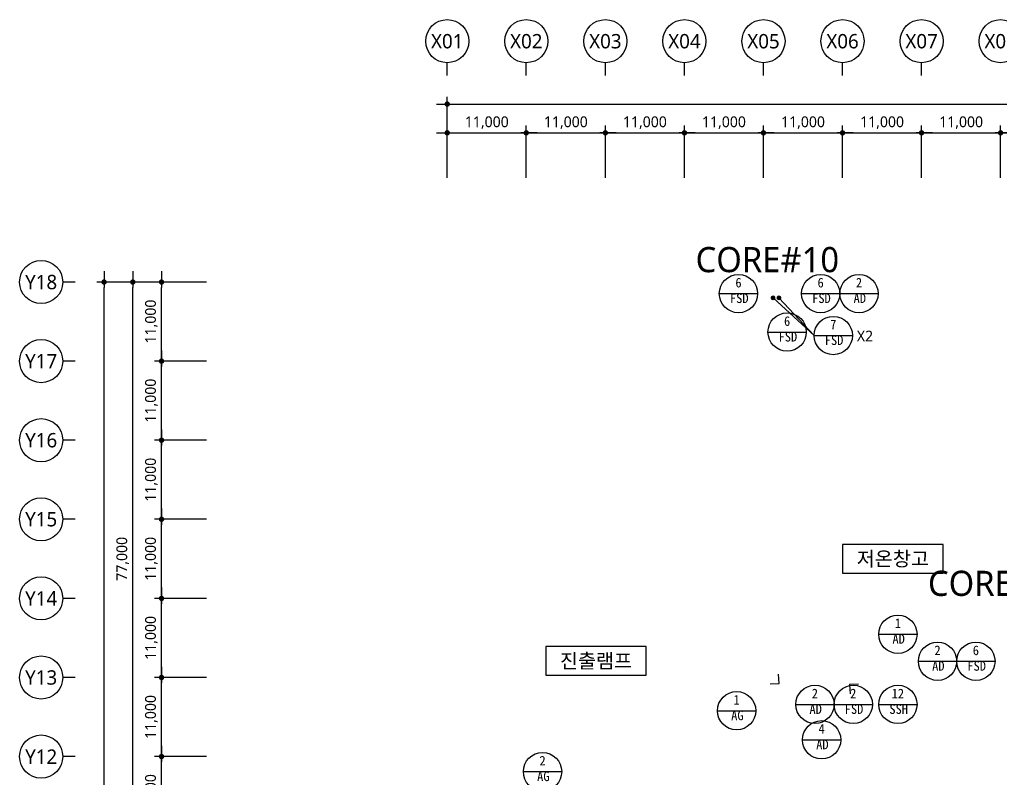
# Model space of a CAD drawing. Header units: millimetres. Extents: x 3479419 to 5579419, y 522746 to 3162891.
# Drawn here: x 4806612 to 4943077, y 1572355 to 1677891 of the extents above; entities that cross this region are included whole.
import ezdxf
from ezdxf.enums import TextEntityAlignment as Align

# ---------------------------------------------------------------- set-up
doc = ezdxf.new("R2010")
doc.units = ezdxf.units.MM
doc.layers.get('Defpoints').update_dxf_attribs({"color": 140})
for name, color, linetype, lineweight in [('A-AXIS-BUBL', 7, 'Continuous', 25), ('A-DIMS', 7, 'Continuous', 25), ('A-MKXX-SYMB', 7, 'Continuous', 25), ('A-XXXX-SYMB', 7, 'Continuous', 25), ('A-XXXX-TXT2', 3, 'Continuous', 25)]:
    doc.layers.add(name, color=color, linetype=linetype, lineweight=lineweight)
doc.layers.add('AA-SYMB', color=1, linetype='Continuous')
doc.styles.add('HY울릉도L', font='')
doc.styles.add('돋움', font='')
doc.styles.add('돋음', font='')
doc.styles.add('맑은고딕', font='malgun.ttf')
doc.styles.get('HY울릉도L').set_extended_font_data('HYwulM')
doc.styles.get('돋움').set_extended_font_data('DotumChe')
doc.styles.get('돋음').set_extended_font_data('Dotum')
doc.dimstyles.new('CDIM', dxfattribs={"dimtxt": 3, "dimasz": 1.5, "dimexe": 2, "dimexo": 1, "dimgap": 1, "dimtad": 1, "dimdec": 0, "dimrnd": 0.5, "dimzin": 0, "dimdsep": 32, "dimlunit": 6, "dimtxsty": 'HY울릉도L', "dimblk1": '_CIDOT', "dimblk2": '_CIDOT', "dimsah": 1, "dimcen": 5.5, "dimclrd": 2, "dimclre": 2, "dimclrt": 7, "dimadec": 0, "dimazin": 0, "dimtfac": 1, "dimtdec": 0, "dimtix": 1, "dimtmove": 2, "dimatfit": 1, "dimldrblk": '_CIDOT', "dimfxl": 1, "dimtolj": 1, "dimtzin": 0, "dimlwd": -1, "dimarcsym": 0})

# ---------------------------------------------------------------- blocks, each defined once
blk = doc.blocks.new('_CIDOT')
at = {"color": 0, "linetype": 'ByBlock'}
blk.add_line((2, 0), (-1, 0), dxfattribs=at)
at = {"color": 0, "linetype": 'ByBlock', "const_width": 0.5}
blk.add_lwpolyline([(-0.25, 0, 1), (0.25, 0, 1)], format="xyb", close=True, dxfattribs=at)
blk = doc.blocks.new('*D17')
at = {"layer": 'A-DIMS', "lineweight": -2, "transparency": 16777216}
for p, q in [((93193, 175121), (85943, 175121)), ((93193, 164121), (85943, 164121))]:
    blk.add_line(p, q, dxfattribs=at)
at = {"layer": 'A-DIMS', "transparency": 16777216}
blk.add_line((86943, 164871), (86943, 174371), dxfattribs=at)
at = {"layer": 'Defpoints', "color": 0, "transparency": 16777216}
for p in [(86943, 175121), (93693, 175121), (93693, 164121)]:
    blk.add_point(p, dxfattribs=at)
at = {"layer": 'A-DIMS', "transparency": 16777216, "xscale": 750, "yscale": 750, "zscale": 750}
for p, rotation in [((86943, 175121), 90), ((86943, 164121), 270)]:
    blk.add_blockref('_CIDOT', p, dxfattribs=dict(at, rotation=rotation))
at = {"layer": 'A-DIMS', "color": 3, "transparency": 16777216, "insert": (85538, 169621), "char_height": 1500, "attachment_point": 5, "rotation": 90, "style": '맑은고딕'}
blk.add_mtext('\\A1;11,000', dxfattribs=at)
blk = doc.blocks.new('*D18')
at = {"layer": 'A-DIMS', "lineweight": -2, "transparency": 16777216}
for p, q in [((93193, 186121), (85943, 186121)), ((93193, 175121), (85943, 175121))]:
    blk.add_line(p, q, dxfattribs=at)
at = {"layer": 'A-DIMS', "transparency": 16777216}
blk.add_line((86943, 175871), (86943, 185371), dxfattribs=at)
at = {"layer": 'Defpoints', "color": 0, "transparency": 16777216}
for p in [(86943, 186121), (93693, 186121), (93693, 175121)]:
    blk.add_point(p, dxfattribs=at)
at = {"layer": 'A-DIMS', "transparency": 16777216, "xscale": 750, "yscale": 750, "zscale": 750}
for p, rotation in [((86943, 186121), 90), ((86943, 175121), 270)]:
    blk.add_blockref('_CIDOT', p, dxfattribs=dict(at, rotation=rotation))
at = {"layer": 'A-DIMS', "color": 3, "transparency": 16777216, "insert": (85538, 180621), "char_height": 1500, "attachment_point": 5, "rotation": 90, "style": '맑은고딕'}
blk.add_mtext('\\A1;11,000', dxfattribs=at)
blk = doc.blocks.new('*D19')
at = {"layer": 'A-DIMS', "lineweight": -2, "transparency": 16777216}
for p, q in [((93193, 197121), (85943, 197121)), ((93193, 186121), (85943, 186121))]:
    blk.add_line(p, q, dxfattribs=at)
at = {"layer": 'A-DIMS', "transparency": 16777216}
blk.add_line((86943, 186871), (86943, 196371), dxfattribs=at)
at = {"layer": 'Defpoints', "color": 0, "transparency": 16777216}
for p in [(86943, 197121), (93693, 197121), (93693, 186121)]:
    blk.add_point(p, dxfattribs=at)
at = {"layer": 'A-DIMS', "transparency": 16777216, "xscale": 750, "yscale": 750, "zscale": 750}
for p, rotation in [((86943, 197121), 90), ((86943, 186121), 270)]:
    blk.add_blockref('_CIDOT', p, dxfattribs=dict(at, rotation=rotation))
at = {"layer": 'A-DIMS', "color": 3, "transparency": 16777216, "insert": (85538, 191621), "char_height": 1500, "attachment_point": 5, "rotation": 90, "style": '맑은고딕'}
blk.add_mtext('\\A1;11,000', dxfattribs=at)
blk = doc.blocks.new('*D20')
at = {"layer": 'A-DIMS', "lineweight": -2, "transparency": 16777216}
for p, q in [((93193, 208121), (85943, 208121)), ((93193, 197121), (85943, 197121))]:
    blk.add_line(p, q, dxfattribs=at)
at = {"layer": 'A-DIMS', "transparency": 16777216}
blk.add_line((86943, 197871), (86943, 207371), dxfattribs=at)
at = {"layer": 'Defpoints', "color": 0, "transparency": 16777216}
for p in [(86943, 208121), (93693, 208121), (93693, 197121)]:
    blk.add_point(p, dxfattribs=at)
at = {"layer": 'A-DIMS', "transparency": 16777216, "xscale": 750, "yscale": 750, "zscale": 750}
for p, rotation in [((86943, 208121), 90), ((86943, 197121), 270)]:
    blk.add_blockref('_CIDOT', p, dxfattribs=dict(at, rotation=rotation))
at = {"layer": 'A-DIMS', "color": 3, "transparency": 16777216, "insert": (85538, 202621), "char_height": 1500, "attachment_point": 5, "rotation": 90, "style": '맑은고딕'}
blk.add_mtext('\\A1;11,000', dxfattribs=at)
blk = doc.blocks.new('*D21')
at = {"layer": 'A-DIMS', "lineweight": -2, "transparency": 16777216}
for p, q in [((93193, 219121), (85943, 219121)), ((93193, 208121), (85943, 208121))]:
    blk.add_line(p, q, dxfattribs=at)
at = {"layer": 'A-DIMS', "transparency": 16777216}
blk.add_line((86943, 208871), (86943, 218371), dxfattribs=at)
at = {"layer": 'Defpoints', "color": 0, "transparency": 16777216}
for p in [(86943, 219121), (93693, 219121), (93693, 208121)]:
    blk.add_point(p, dxfattribs=at)
at = {"layer": 'A-DIMS', "transparency": 16777216, "xscale": 750, "yscale": 750, "zscale": 750}
for p, rotation in [((86943, 219121), 90), ((86943, 208121), 270)]:
    blk.add_blockref('_CIDOT', p, dxfattribs=dict(at, rotation=rotation))
at = {"layer": 'A-DIMS', "color": 3, "transparency": 16777216, "insert": (85538, 213621), "char_height": 1500, "attachment_point": 5, "rotation": 90, "style": '맑은고딕'}
blk.add_mtext('\\A1;11,000', dxfattribs=at)
blk = doc.blocks.new('*D22')
at = {"layer": 'A-DIMS', "lineweight": -2, "transparency": 16777216}
for p, q in [((93193, 230121), (85943, 230121)), ((93193, 219121), (85943, 219121))]:
    blk.add_line(p, q, dxfattribs=at)
at = {"layer": 'A-DIMS', "transparency": 16777216}
blk.add_line((86943, 219871), (86943, 229371), dxfattribs=at)
at = {"layer": 'Defpoints', "color": 0, "transparency": 16777216}
for p in [(86943, 230121), (93693, 230121), (93693, 219121)]:
    blk.add_point(p, dxfattribs=at)
at = {"layer": 'A-DIMS', "transparency": 16777216, "xscale": 750, "yscale": 750, "zscale": 750}
for p, rotation in [((86943, 230121), 90), ((86943, 219121), 270)]:
    blk.add_blockref('_CIDOT', p, dxfattribs=dict(at, rotation=rotation))
at = {"layer": 'A-DIMS', "color": 3, "transparency": 16777216, "insert": (85538, 224621), "char_height": 1500, "attachment_point": 5, "rotation": 90, "style": '맑은고딕'}
blk.add_mtext('\\A1;11,000', dxfattribs=at)
blk = doc.blocks.new('*D23')
at = {"layer": 'A-DIMS', "lineweight": -2, "transparency": 16777216}
for p, q in [((93193, 241121), (85943, 241121)), ((93193, 230121), (85943, 230121))]:
    blk.add_line(p, q, dxfattribs=at)
at = {"layer": 'A-DIMS', "transparency": 16777216}
blk.add_line((86943, 230871), (86943, 240371), dxfattribs=at)
at = {"layer": 'Defpoints', "color": 0, "transparency": 16777216}
for p in [(86943, 241121), (93693, 241121), (93693, 230121)]:
    blk.add_point(p, dxfattribs=at)
at = {"layer": 'A-DIMS', "transparency": 16777216, "xscale": 750, "yscale": 750, "zscale": 750}
for p, rotation in [((86943, 241121), 90), ((86943, 230121), 270)]:
    blk.add_blockref('_CIDOT', p, dxfattribs=dict(at, rotation=rotation))
at = {"layer": 'A-DIMS', "color": 3, "transparency": 16777216, "insert": (85538, 235621), "char_height": 1500, "attachment_point": 5, "rotation": 90, "style": '맑은고딕'}
blk.add_mtext('\\A1;11,000', dxfattribs=at)
blk = doc.blocks.new('*D25')
at = {"layer": 'A-DIMS', "lineweight": -2, "transparency": 16777216}
for p, q in [((93193, 241121), (77943, 241121)), ((93193, 45121), (77943, 45121))]:
    blk.add_line(p, q, dxfattribs=at)
at = {"layer": 'A-DIMS', "transparency": 16777216}
blk.add_line((78943, 45871), (78943, 240371), dxfattribs=at)
at = {"layer": 'Defpoints', "color": 0, "transparency": 16777216}
for p in [(78943, 241121), (93693, 241121), (93693, 45121)]:
    blk.add_point(p, dxfattribs=at)
at = {"layer": 'A-DIMS', "transparency": 16777216, "xscale": 750, "yscale": 750, "zscale": 750}
for p, rotation in [((78943, 241121), 90), ((78943, 45121), 270)]:
    blk.add_blockref('_CIDOT', p, dxfattribs=dict(at, rotation=rotation))
at = {"layer": 'A-DIMS', "color": 3, "transparency": 16777216, "insert": (77538, 143121), "char_height": 1500, "attachment_point": 5, "rotation": 90, "style": '맑은고딕'}
blk.add_mtext('\\A1;196,000', dxfattribs=at)
blk = doc.blocks.new('*D28')
at = {"layer": 'A-DIMS', "lineweight": -2, "transparency": 16777216}
for p, q in [((93193, 241121), (81943, 241121)), ((93193, 164121), (81943, 164121))]:
    blk.add_line(p, q, dxfattribs=at)
at = {"layer": 'A-DIMS', "transparency": 16777216}
blk.add_line((82943, 164871), (82943, 240371), dxfattribs=at)
at = {"layer": 'Defpoints', "color": 0, "transparency": 16777216}
for p in [(82943, 241121), (93693, 241121), (93693, 164121)]:
    blk.add_point(p, dxfattribs=at)
at = {"layer": 'A-DIMS', "transparency": 16777216, "xscale": 750, "yscale": 750, "zscale": 750}
for p, rotation in [((82943, 241121), 90), ((82943, 164121), 270)]:
    blk.add_blockref('_CIDOT', p, dxfattribs=dict(at, rotation=rotation))
at = {"layer": 'A-DIMS', "color": 3, "transparency": 16777216, "insert": (81542, 202621), "char_height": 1500, "attachment_point": 5, "rotation": 90, "style": '맑은고딕'}
blk.add_mtext('\\A1;77,000', dxfattribs=at)
blk = doc.blocks.new('*D29')
at = {"layer": 'A-DIMS', "lineweight": -2, "transparency": 16777216}
for p, q in [((148693, 255621), (148693, 262871)), ((159693, 255621), (159693, 262871))]:
    blk.add_line(p, q, dxfattribs=at)
at = {"layer": 'A-DIMS', "transparency": 16777216}
blk.add_line((149443, 261871), (158943, 261871), dxfattribs=at)
at = {"layer": 'Defpoints', "color": 0, "transparency": 16777216}
for p in [(159693, 261871), (148693, 255121), (159693, 255121)]:
    blk.add_point(p, dxfattribs=at)
at = {"layer": 'A-DIMS', "transparency": 16777216, "xscale": 750, "yscale": 750, "zscale": 750, "rotation": 180}
blk.add_blockref('_CIDOT', (148693, 261871), dxfattribs=at)
at = {"layer": 'A-DIMS', "transparency": 16777216, "xscale": 750, "yscale": 750, "zscale": 750}
blk.add_blockref('_CIDOT', (159693, 261871), dxfattribs=at)
at = {"layer": 'A-DIMS', "color": 3, "transparency": 16777216, "insert": (154193, 263275), "char_height": 1500, "attachment_point": 5, "style": '맑은고딕'}
blk.add_mtext('\\A1;11,000', dxfattribs=at)
blk = doc.blocks.new('*D30')
at = {"layer": 'A-DIMS', "lineweight": -2, "transparency": 16777216}
for p, q in [((159693, 255621), (159693, 262871)), ((170693, 255621), (170693, 262871))]:
    blk.add_line(p, q, dxfattribs=at)
at = {"layer": 'A-DIMS', "transparency": 16777216}
blk.add_line((160443, 261871), (169943, 261871), dxfattribs=at)
at = {"layer": 'Defpoints', "color": 0, "transparency": 16777216}
for p in [(170693, 261871), (159693, 255121), (170693, 255121)]:
    blk.add_point(p, dxfattribs=at)
at = {"layer": 'A-DIMS', "transparency": 16777216, "xscale": 750, "yscale": 750, "zscale": 750, "rotation": 180}
blk.add_blockref('_CIDOT', (159693, 261871), dxfattribs=at)
at = {"layer": 'A-DIMS', "transparency": 16777216, "xscale": 750, "yscale": 750, "zscale": 750}
blk.add_blockref('_CIDOT', (170693, 261871), dxfattribs=at)
at = {"layer": 'A-DIMS', "color": 3, "transparency": 16777216, "insert": (165193, 263275), "char_height": 1500, "attachment_point": 5, "style": '맑은고딕'}
blk.add_mtext('\\A1;11,000', dxfattribs=at)
blk = doc.blocks.new('*D31')
at = {"layer": 'A-DIMS', "lineweight": -2, "transparency": 16777216}
for p, q in [((170693, 255621), (170693, 262871)), ((181693, 255621), (181693, 262871))]:
    blk.add_line(p, q, dxfattribs=at)
at = {"layer": 'A-DIMS', "transparency": 16777216}
blk.add_line((171443, 261871), (180943, 261871), dxfattribs=at)
at = {"layer": 'Defpoints', "color": 0, "transparency": 16777216}
for p in [(181693, 261871), (170693, 255121), (181693, 255121)]:
    blk.add_point(p, dxfattribs=at)
at = {"layer": 'A-DIMS', "transparency": 16777216, "xscale": 750, "yscale": 750, "zscale": 750, "rotation": 180}
blk.add_blockref('_CIDOT', (170693, 261871), dxfattribs=at)
at = {"layer": 'A-DIMS', "transparency": 16777216, "xscale": 750, "yscale": 750, "zscale": 750}
blk.add_blockref('_CIDOT', (181693, 261871), dxfattribs=at)
at = {"layer": 'A-DIMS', "color": 3, "transparency": 16777216, "insert": (176193, 263275), "char_height": 1500, "attachment_point": 5, "style": '맑은고딕'}
blk.add_mtext('\\A1;11,000', dxfattribs=at)
blk = doc.blocks.new('*D32')
at = {"layer": 'A-DIMS', "lineweight": -2, "transparency": 16777216}
for p, q in [((181693, 255621), (181693, 262871)), ((192693, 255621), (192693, 262871))]:
    blk.add_line(p, q, dxfattribs=at)
at = {"layer": 'A-DIMS', "transparency": 16777216}
blk.add_line((182443, 261871), (191943, 261871), dxfattribs=at)
at = {"layer": 'Defpoints', "color": 0, "transparency": 16777216}
for p in [(192693, 261871), (181693, 255121), (192693, 255121)]:
    blk.add_point(p, dxfattribs=at)
at = {"layer": 'A-DIMS', "transparency": 16777216, "xscale": 750, "yscale": 750, "zscale": 750, "rotation": 180}
blk.add_blockref('_CIDOT', (181693, 261871), dxfattribs=at)
at = {"layer": 'A-DIMS', "transparency": 16777216, "xscale": 750, "yscale": 750, "zscale": 750}
blk.add_blockref('_CIDOT', (192693, 261871), dxfattribs=at)
at = {"layer": 'A-DIMS', "color": 3, "transparency": 16777216, "insert": (187193, 263275), "char_height": 1500, "attachment_point": 5, "style": '맑은고딕'}
blk.add_mtext('\\A1;11,000', dxfattribs=at)
blk = doc.blocks.new('*D33')
at = {"layer": 'A-DIMS', "lineweight": -2, "transparency": 16777216}
for p, q in [((192693, 255621), (192693, 262871)), ((203693, 255621), (203693, 262871))]:
    blk.add_line(p, q, dxfattribs=at)
at = {"layer": 'A-DIMS', "transparency": 16777216}
blk.add_line((193443, 261871), (202943, 261871), dxfattribs=at)
at = {"layer": 'Defpoints', "color": 0, "transparency": 16777216}
for p in [(203693, 261871), (192693, 255121), (203693, 255121)]:
    blk.add_point(p, dxfattribs=at)
at = {"layer": 'A-DIMS', "transparency": 16777216, "xscale": 750, "yscale": 750, "zscale": 750, "rotation": 180}
blk.add_blockref('_CIDOT', (192693, 261871), dxfattribs=at)
at = {"layer": 'A-DIMS', "transparency": 16777216, "xscale": 750, "yscale": 750, "zscale": 750}
blk.add_blockref('_CIDOT', (203693, 261871), dxfattribs=at)
at = {"layer": 'A-DIMS', "color": 3, "transparency": 16777216, "insert": (198193, 263275), "char_height": 1500, "attachment_point": 5, "style": '맑은고딕'}
blk.add_mtext('\\A1;11,000', dxfattribs=at)
blk = doc.blocks.new('*D34')
at = {"layer": 'A-DIMS', "lineweight": -2, "transparency": 16777216}
for p, q in [((203693, 255621), (203693, 262871)), ((214693, 255621), (214693, 262871))]:
    blk.add_line(p, q, dxfattribs=at)
at = {"layer": 'A-DIMS', "transparency": 16777216}
blk.add_line((204443, 261871), (213943, 261871), dxfattribs=at)
at = {"layer": 'Defpoints', "color": 0, "transparency": 16777216}
for p in [(214693, 261871), (203693, 255121), (214693, 255121)]:
    blk.add_point(p, dxfattribs=at)
at = {"layer": 'A-DIMS', "transparency": 16777216, "xscale": 750, "yscale": 750, "zscale": 750, "rotation": 180}
blk.add_blockref('_CIDOT', (203693, 261871), dxfattribs=at)
at = {"layer": 'A-DIMS', "transparency": 16777216, "xscale": 750, "yscale": 750, "zscale": 750}
blk.add_blockref('_CIDOT', (214693, 261871), dxfattribs=at)
at = {"layer": 'A-DIMS', "color": 3, "transparency": 16777216, "insert": (209193, 263275), "char_height": 1500, "attachment_point": 5, "style": '맑은고딕'}
blk.add_mtext('\\A1;11,000', dxfattribs=at)
blk = doc.blocks.new('*D42')
at = {"layer": 'A-DIMS', "lineweight": -2, "transparency": 16777216}
for p, q in [((126693, 255621), (126693, 266871)), ((302693, 255621), (302693, 266871))]:
    blk.add_line(p, q, dxfattribs=at)
at = {"layer": 'A-DIMS', "transparency": 16777216}
blk.add_line((127443, 265871), (301943, 265871), dxfattribs=at)
at = {"layer": 'Defpoints', "color": 0, "transparency": 16777216}
for p in [(302693, 265871), (126693, 255121), (302693, 255121)]:
    blk.add_point(p, dxfattribs=at)
at = {"layer": 'A-DIMS', "transparency": 16777216, "xscale": 750, "yscale": 750, "zscale": 750, "rotation": 180}
blk.add_blockref('_CIDOT', (126693, 265871), dxfattribs=at)
at = {"layer": 'A-DIMS', "transparency": 16777216, "xscale": 750, "yscale": 750, "zscale": 750}
blk.add_blockref('_CIDOT', (302693, 265871), dxfattribs=at)
at = {"layer": 'A-DIMS', "color": 3, "transparency": 16777216, "insert": (214693, 267275), "char_height": 1500, "attachment_point": 5, "style": '맑은고딕'}
blk.add_mtext('\\A1;176,000', dxfattribs=at)
blk = doc.blocks.new('*D44')
at = {"layer": 'A-DIMS', "lineweight": -2, "transparency": 16777216}
for p, q in [((126693, 255621), (126693, 262871)), ((137693, 255621), (137693, 262871))]:
    blk.add_line(p, q, dxfattribs=at)
at = {"layer": 'A-DIMS', "transparency": 16777216}
blk.add_line((127443, 261871), (136943, 261871), dxfattribs=at)
at = {"layer": 'Defpoints', "color": 0, "transparency": 16777216}
for p in [(137693, 261871), (126693, 255121), (137693, 255121)]:
    blk.add_point(p, dxfattribs=at)
at = {"layer": 'A-DIMS', "transparency": 16777216, "xscale": 750, "yscale": 750, "zscale": 750, "rotation": 180}
blk.add_blockref('_CIDOT', (126693, 261871), dxfattribs=at)
at = {"layer": 'A-DIMS', "transparency": 16777216, "xscale": 750, "yscale": 750, "zscale": 750}
blk.add_blockref('_CIDOT', (137693, 261871), dxfattribs=at)
at = {"layer": 'A-DIMS', "color": 3, "transparency": 16777216, "insert": (132193, 263275), "char_height": 1500, "attachment_point": 5, "style": '맑은고딕'}
blk.add_mtext('\\A1;11,000', dxfattribs=at)
blk = doc.blocks.new('*D45')
at = {"layer": 'A-DIMS', "lineweight": -2, "transparency": 16777216}
for p, q in [((137693, 255621), (137693, 262871)), ((148693, 255621), (148693, 262871))]:
    blk.add_line(p, q, dxfattribs=at)
at = {"layer": 'A-DIMS', "transparency": 16777216}
blk.add_line((138443, 261871), (147943, 261871), dxfattribs=at)
at = {"layer": 'Defpoints', "color": 0, "transparency": 16777216}
for p in [(148693, 261871), (137693, 255121), (148693, 255121)]:
    blk.add_point(p, dxfattribs=at)
at = {"layer": 'A-DIMS', "transparency": 16777216, "xscale": 750, "yscale": 750, "zscale": 750, "rotation": 180}
blk.add_blockref('_CIDOT', (137693, 261871), dxfattribs=at)
at = {"layer": 'A-DIMS', "transparency": 16777216, "xscale": 750, "yscale": 750, "zscale": 750}
blk.add_blockref('_CIDOT', (148693, 261871), dxfattribs=at)
at = {"layer": 'A-DIMS', "color": 3, "transparency": 16777216, "insert": (143193, 263275), "char_height": 1500, "attachment_point": 5, "style": '맑은고딕'}
blk.add_mtext('\\A1;11,000', dxfattribs=at)
blk = doc.blocks.new('글_진출램프')
at = {"layer": 'A-XXXX-TXT2', "color": 0}
blk.add_lwpolyline([(-7000, -1997), (7000, -1997), (7000, 2003), (-7000, 2003)], close=True, dxfattribs=at)
at = {"layer": 'A-XXXX-TXT2', "style": '맑은고딕'}
blk.add_text('진출램프', height=2000, dxfattribs=at).set_placement((0, 3), align=Align.MIDDLE_CENTER)
blk = doc.blocks.new('글_저온창고')
at = {"layer": 'A-XXXX-TXT2', "color": 0}
blk.add_lwpolyline([(-7000, -2000), (7000, -2000), (7000, 2000), (-7000, 2000)], close=True, dxfattribs=at)
at = {"layer": 'A-XXXX-TXT2', "style": '맑은고딕'}
blk.add_text('저온창고', height=2000, dxfattribs=at).set_placement((0, 0), align=Align.MIDDLE_CENTER)
blk = doc.blocks.new('WINSYMBOL-flat-1')
at = {"layer": 'AA-SYMB', "color": 3}
blk.add_line((-1440, 0), (1440, 0), dxfattribs=at)
blk.add_circle((0, 0), 1440, dxfattribs=at)
at = {"layer": 'AA-SYMB', "style": '돋음'}
blk.add_attdef('0', text='', height=720, dxfattribs=at).set_placement((0, 246), align=Align.CENTER)
at = {"layer": 'AA-SYMB', "style": '돋음', "width": 0.95}
blk.add_attdef('FSD', text='', height=720, dxfattribs=at).set_placement((59, -927), align=Align.CENTER)
blk = doc.blocks.new('A$C425F3A2A')
at = {"layer": 'Defpoints', "style": '맑은고딕'}
for s, p in [('CORE#10', (181217, 241440)), ('CORE#13', (213551, 196412))]:
    blk.add_text(s, height=3500, dxfattribs=at).set_placement(p, align=Align.BOTTOM_RIGHT)
blk = doc.blocks.new('fsd7')
at = {"layer": 'A-MKXX-SYMB'}
h = blk.add_hatch(color=256, dxfattribs=at)
edge = h.paths.add_edge_path()
edge.add_arc((172028, 238921), 333, -180, 180)
h = blk.add_hatch(color=256, dxfattribs=at)
edge = h.paths.add_edge_path()
edge.add_arc((172843, 238921), 333, -180, 180)
at = {"layer": 'A-XXXX-SYMB'}
blk.add_lwpolyline([(172028, 238921), (177740, 233681), (172843, 238921)], dxfattribs=at)
ref = blk.add_blockref('WINSYMBOL-flat-1', (180407, 233681), dxfattribs=dict(xscale=1.851851851790402, yscale=1.851851851790402, zscale=1.851851851790402))
ref.add_attrib('0', '7', dxfattribs={"layer": 'AA-SYMB', "color": 3, "height": 1333, "style": '돋움'}).set_placement((180407, 234136), align=Align.BOTTOM_CENTER)
ref.add_attrib('FSD', 'FSD', dxfattribs={"layer": 'AA-SYMB', "color": 3, "height": 1333.3, "style": '돋움'}).set_placement((180515, 231964), align=Align.BOTTOM_CENTER)
at = {"layer": 'A-XXXX-TXT2', "style": '맑은고딕'}
blk.add_text('X2', height=1500, dxfattribs=at).set_placement((184818, 232858), align=Align.CENTER)
blk = doc.blocks.new('DIM(210222)')
for p, q in [((126693, 269870.6), (126693, 271620.6)), ((137693, 269870.6), (137693, 271620.6)), ((148693, 269870.6), (148693, 271620.6)), ((159693, 269870.6), (159693, 271620.6)), ((170693, 269870.6), (170693, 271620.6)), ((181693, 269870.6), (181693, 271620.6)), ((192693, 269870.6), (192693, 271620.6)), ((74943, 241120.6), (73193, 241120.6)), ((74943, 230120.6), (73193, 230120.6)), ((74943, 219120.6), (73193, 219120.6)), ((74943, 208120.6), (73193, 208120.6)), ((74943, 197120.6), (73193, 197120.6)), ((74943, 186120.6), (73193, 186120.6)), ((74943, 175120.6), (73193, 175120.6))]:
    blk.add_line(p, q)
at = {"layer": 'A-AXIS-BUBL', "ltscale": 0.2}
for centre in [(126693, 274620.6), (137693, 274620.6), (148693, 274620.6), (159693, 274620.6), (170693, 274620.6), (181693, 274620.6), (192693, 274620.6), (203693, 274620.6), (70193, 241120.6), (70193, 230120.6), (70193, 219120.6), (70193, 208120.6), (70193, 197120.6), (70193, 186120.6), (70193, 175120.6)]:
    blk.add_circle(centre, 3000, dxfattribs=at)
at = {"layer": 'A-XXXX-TXT2', "ltscale": 0.2, "style": '맑은고딕'}
for s, p in [('X01', (126693, 274620.6)), ('X02', (137693, 274620.6)), ('X03', (148693, 274620.6)), ('X04', (159693, 274620.6)), ('X05', (170693, 274620.6)), ('X06', (181693, 274620.6)), ('X07', (192693, 274620.6)), ('X08', (203693, 274620.6)), ('Y18', (70193, 241120.6)), ('Y17', (70193, 230120.6)), ('Y16', (70193, 219120.6)), ('Y15', (70193, 208120.6)), ('Y14', (70193, 197120.6)), ('Y13', (70193, 186120.6)), ('Y12', (70193, 175120.6))]:
    blk.add_text(s, height=2000, dxfattribs=at).set_placement(p, align=Align.MIDDLE)
at = {"layer": 'A-DIMS'}
for p1, p2, distance, picture, middle in [((126693, 255120.6), (302693, 255120.6), 10750, '*D42', (214693, 267275.5)), ((126693, 255120.6), (137693, 255120.6), 6750, '*D44', (132193, 263275.5)), ((137693, 255120.6), (148693, 255120.6), 6750, '*D45', (143193, 263275.5)), ((148693, 255120.6), (159693, 255120.6), 6750, '*D29', (154193, 263275.5)), ((159693, 255120.6), (170693, 255120.6), 6750, '*D30', (165193, 263275.5)), ((170693, 255120.6), (181693, 255120.6), 6750, '*D31', (176193, 263275.5)), ((181693, 255120.6), (192693, 255120.6), 6750, '*D32', (187193, 263275.5)), ((192693, 255120.6), (203693, 255120.6), 6750, '*D33', (198193, 263275.5)), ((203693, 255120.6), (214693, 255120.6), 6750, '*D34', (209193, 263275.5)), ((93693, 45120.6), (93693, 241120.6), 14750, '*D25', (77538.1, 143120.6)), ((93693, 164120.6), (93693, 241120.6), 10750, '*D28', (81542.2, 202620.6)), ((93693, 230120.6), (93693, 241120.6), 6750, '*D23', (85538.1, 235620.6)), ((93693, 219120.6), (93693, 230120.6), 6750, '*D22', (85538.1, 224620.6)), ((93693, 208120.6), (93693, 219120.6), 6750, '*D21', (85538.1, 213620.6)), ((93693, 197120.6), (93693, 208120.6), 6750, '*D20', (85538.1, 202620.6)), ((93693, 186120.6), (93693, 197120.6), 6750, '*D19', (85538.1, 191620.6)), ((93693, 175120.6), (93693, 186120.6), 6750, '*D18', (85538.1, 180620.6)), ((93693, 164120.6), (93693, 175120.6), 6750, '*D17', (85538.1, 169620.6))]:
    dim = blk.add_aligned_dim(p1=p1, p2=p2, distance=distance, dimstyle='CDIM', override={"dimscale": 500, "dimtxsty": '맑은고딕', "dimclrd": 256, "dimclre": 256, "dimclrt": 3}, dxfattribs=at)
    dim.commit()
    dim.dimension.update_dxf_attribs({"geometry": picture, "text_midpoint": middle})

msp = doc.modelspace()

# ---------------------------------------------------------------- linework, layer by layer
at = {"layer": 'Defpoints'}
for points in [[(4911041, 1585527.7), (4912284.3, 1585561), (4912186.8, 1586845.5)], [(4923324.6, 1585446.2), (4922081.4, 1585412.9), (4922178.9, 1584128.4)]]:
    msp.add_lwpolyline(points, dxfattribs=at)

# ---------------------------------------------------------------- block references
for name, p in [('DIM(210222)', (4739418.8, 1400270.6)), ('fsd7', (4739418.8, 1400270.6)), ('글_저온창고', (4928111.8, 1602891.2)), ('글_진출램프', (4886811.8, 1588691.2))]:
    msp.add_blockref(name, p)
ref = msp.add_blockref('WINSYMBOL-flat-1', (4906637.6, 1639786.6), dxfattribs=dict(xscale=1.851851851790402, yscale=1.851851851790402, zscale=1.851851851790402))
ref.add_attrib('0', '6', dxfattribs={"layer": 'AA-SYMB', "color": 3, "height": 1333.3, "style": '돋움'}).set_placement((4906637.6, 1640242.3), align=Align.BOTTOM_CENTER)
ref.add_attrib('FSD', 'FSD', dxfattribs={"layer": 'AA-SYMB', "color": 3, "height": 1333.33, "style": '돋움'}).set_placement((4906746, 1638069.9), align=Align.BOTTOM_CENTER)
ref = msp.add_blockref('WINSYMBOL-flat-1', (4918071.8, 1639786.6), dxfattribs=dict(xscale=1.851851851790402, yscale=1.851851851790402, zscale=1.851851851790402))
ref.add_attrib('0', '6', dxfattribs={"layer": 'AA-SYMB', "color": 3, "height": 1333.3, "style": '돋움'}).set_placement((4918071.8, 1640242.3), align=Align.BOTTOM_CENTER)
ref.add_attrib('FSD', 'FSD', dxfattribs={"layer": 'AA-SYMB', "color": 3, "height": 1333.33, "style": '돋움'}).set_placement((4918180.3, 1638069.9), align=Align.BOTTOM_CENTER)
ref = msp.add_blockref('WINSYMBOL-flat-1', (4923405.2, 1639786.6), dxfattribs=dict(xscale=1.851851851790402, yscale=1.851851851790402, zscale=1.851851851790402))
ref.add_attrib('0', '2', dxfattribs={"layer": 'AA-SYMB', "color": 3, "height": 1333.3, "style": '돋움'}).set_placement((4923405.2, 1640242.3), align=Align.BOTTOM_CENTER)
ref.add_attrib('FSD', 'AD', dxfattribs={"layer": 'AA-SYMB', "color": 3, "height": 1333.33, "style": '돋움'}).set_placement((4923513.6, 1638069.9), align=Align.BOTTOM_CENTER)
ref = msp.add_blockref('WINSYMBOL-flat-1', (4913404.5, 1634435.1), dxfattribs=dict(xscale=1.851851851790402, yscale=1.851851851790402, zscale=1.851851851790402))
ref.add_attrib('0', '6', dxfattribs={"layer": 'AA-SYMB', "color": 3, "height": 1333.3, "style": '돋움'}).set_placement((4913404.5, 1634890.7), align=Align.BOTTOM_CENTER)
ref.add_attrib('FSD', 'FSD', dxfattribs={"layer": 'AA-SYMB', "color": 3, "height": 1333.33, "style": '돋움'}).set_placement((4913513, 1632718.3), align=Align.BOTTOM_CENTER)
ref = msp.add_blockref('WINSYMBOL-flat-1', (4928814.1, 1592404.7), dxfattribs=dict(xscale=1.851851851790402, yscale=1.851851851790402, zscale=1.851851851790402))
ref.add_attrib('0', '1', dxfattribs={"layer": 'AA-SYMB', "color": 3, "height": 1333.3, "style": '돋움'}).set_placement((4928814.1, 1592860.3), align=Align.BOTTOM_CENTER)
ref.add_attrib('FSD', 'AD', dxfattribs={"layer": 'AA-SYMB', "color": 3, "height": 1333.33, "style": '돋움'}).set_placement((4928922.5, 1590687.9), align=Align.BOTTOM_CENTER)
ref = msp.add_blockref('WINSYMBOL-flat-1', (4934333.6, 1588644.3), dxfattribs=dict(xscale=1.851851851790402, yscale=1.851851851790402, zscale=1.851851851790402))
ref.add_attrib('0', '2', dxfattribs={"layer": 'AA-SYMB', "color": 3, "height": 1333.3, "style": '돋움'}).set_placement((4934333.6, 1589099.9), align=Align.BOTTOM_CENTER)
ref.add_attrib('FSD', 'AD', dxfattribs={"layer": 'AA-SYMB', "color": 3, "height": 1333.33, "style": '돋움'}).set_placement((4934442, 1586927.5), align=Align.BOTTOM_CENTER)
ref = msp.add_blockref('WINSYMBOL-flat-1', (4939666.9, 1588644.3), dxfattribs=dict(xscale=1.851851851790402, yscale=1.851851851790402, zscale=1.851851851790402))
ref.add_attrib('0', '6', dxfattribs={"layer": 'AA-SYMB', "color": 3, "height": 1333.3, "style": '돋움'}).set_placement((4939666.9, 1589099.9), align=Align.BOTTOM_CENTER)
ref.add_attrib('FSD', 'FSD', dxfattribs={"layer": 'AA-SYMB', "color": 3, "height": 1333.33, "style": '돋움'}).set_placement((4939775.4, 1586927.5), align=Align.BOTTOM_CENTER)
ref = msp.add_blockref('WINSYMBOL-flat-1', (4906371, 1581764.3), dxfattribs=dict(xscale=1.851851851790402, yscale=1.851851851790402, zscale=1.851851851790402))
ref.add_attrib('0', '1', dxfattribs={"layer": 'AA-SYMB', "color": 3, "height": 1333.3, "style": '돋움'}).set_placement((4906371, 1582219.9), align=Align.BOTTOM_CENTER)
ref.add_attrib('FSD', 'AG', dxfattribs={"layer": 'AA-SYMB', "color": 3, "height": 1333.33, "style": '돋움'}).set_placement((4906479.4, 1580047.5), align=Align.BOTTOM_CENTER)
ref = msp.add_blockref('WINSYMBOL-flat-1', (4917268.5, 1582640.1), dxfattribs=dict(xscale=1.851851851790402, yscale=1.851851851790402, zscale=1.851851851790402))
ref.add_attrib('0', '2', dxfattribs={"layer": 'AA-SYMB', "color": 3, "height": 1333.3, "style": '돋움'}).set_placement((4917268.5, 1583095.7), align=Align.BOTTOM_CENTER)
ref.add_attrib('FSD', 'AD', dxfattribs={"layer": 'AA-SYMB', "color": 3, "height": 1333.33, "style": '돋움'}).set_placement((4917377, 1580923.3), align=Align.BOTTOM_CENTER)
ref = msp.add_blockref('WINSYMBOL-flat-1', (4922601.9, 1582640.1), dxfattribs=dict(xscale=1.851851851790402, yscale=1.851851851790402, zscale=1.851851851790402))
ref.add_attrib('0', '2', dxfattribs={"layer": 'AA-SYMB', "color": 3, "height": 1333.3, "style": '돋움'}).set_placement((4922601.9, 1583095.7), align=Align.BOTTOM_CENTER)
ref.add_attrib('FSD', 'FSD', dxfattribs={"layer": 'AA-SYMB', "color": 3, "height": 1333.33, "style": '돋움'}).set_placement((4922710.3, 1580923.3), align=Align.BOTTOM_CENTER)
ref = msp.add_blockref('WINSYMBOL-flat-1', (4928814.1, 1582640.1), dxfattribs=dict(xscale=1.851851851790402, yscale=1.851851851790402, zscale=1.851851851790402))
ref.add_attrib('0', '12', dxfattribs={"layer": 'AA-SYMB', "color": 3, "height": 1333.33, "style": '돋움'}).set_placement((4928814.1, 1583095.7), align=Align.BOTTOM_CENTER)
ref.add_attrib('FSD', 'SSH', dxfattribs={"layer": 'AA-SYMB', "color": 3, "height": 1333.33, "style": '돋움'}).set_placement((4928922.5, 1580923.3), align=Align.BOTTOM_CENTER)
ref = msp.add_blockref('WINSYMBOL-flat-1', (4918201.8, 1577718.7), dxfattribs=dict(xscale=1.851851851790402, yscale=1.851851851790402, zscale=1.851851851790402))
ref.add_attrib('0', '4', dxfattribs={"layer": 'AA-SYMB', "color": 3, "height": 1333.3, "style": '돋움'}).set_placement((4918201.8, 1578174.3), align=Align.BOTTOM_CENTER)
ref.add_attrib('FSD', 'AD', dxfattribs={"layer": 'AA-SYMB', "color": 3, "height": 1333.33, "style": '돋움'}).set_placement((4918310.3, 1576001.9), align=Align.BOTTOM_CENTER)
ref = msp.add_blockref('WINSYMBOL-flat-1', (4879371.8, 1573291.1), dxfattribs=dict(xscale=1.851851851790402, yscale=1.851851851790402, zscale=1.851851851790402))
ref.add_attrib('0', '2', dxfattribs={"layer": 'AA-SYMB', "color": 3, "height": 1333.3, "style": '돋움'}).set_placement((4879371.8, 1573746.7), align=Align.BOTTOM_CENTER)
ref.add_attrib('FSD', 'AG', dxfattribs={"layer": 'AA-SYMB', "color": 3, "height": 1333.33, "style": '돋움'}).set_placement((4879480.2, 1571574.3), align=Align.BOTTOM_CENTER)
at = {"layer": 'A-XXXX-SYMB'}
msp.add_blockref('A$C425F3A2A', (4739418.8, 1400270.6), dxfattribs=at)

doc.saveas('drawing.dxf')
